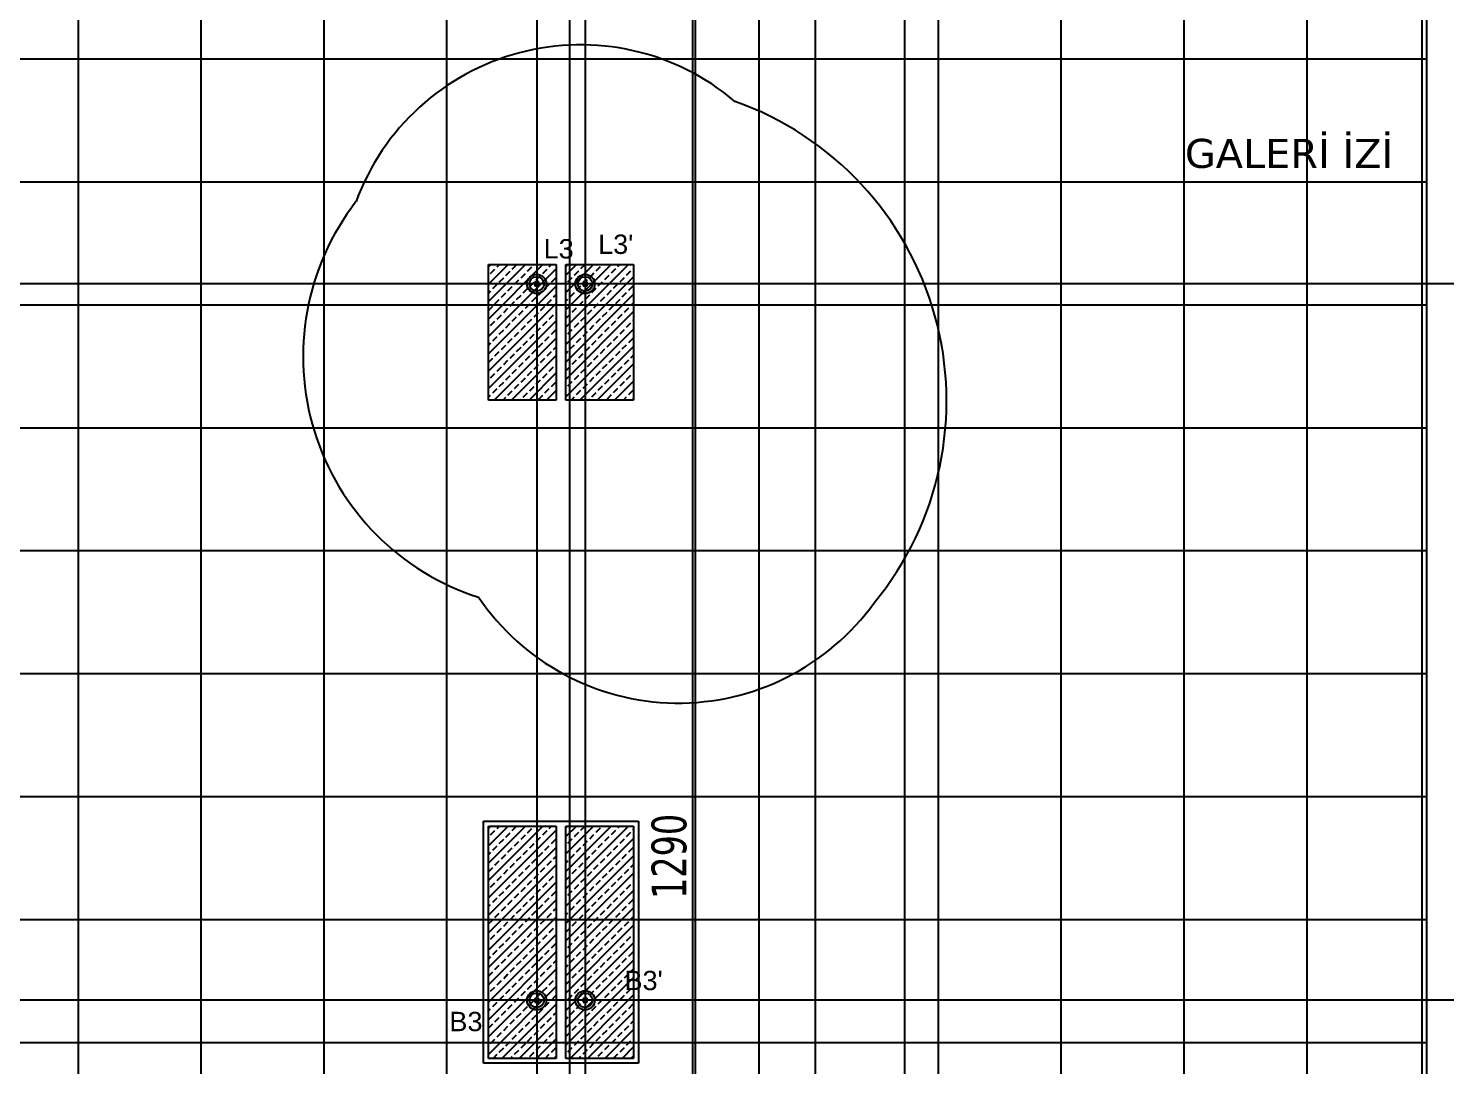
# Model space of a CAD drawing. Header units: millimetres. Extents: x 43168.9 to 43194.6, y -25545.1 to -25543.4.
# Drawn here: x 43171.6763 to 43171.8228, y -25543.9907 to -25543.8835 of the extents above; entities that cross this region are included whole.
import ezdxf
from ezdxf.enums import TextEntityAlignment as Align

# ---------------------------------------------------------------- set-up
doc = ezdxf.new("R2010")
doc.units = ezdxf.units.MM
doc.header["$LTSCALE"] = 200
for name, pattern in [('DASHDOT', [1, 0.5, -0.25, 0, -0.25]), ('DASHDOT2', [0.5, 0.25, -0.125, 0, -0.125]), ('DOT2', [0.125, 0, -0.125])]:
    doc.linetypes.add(name, pattern=pattern)
for name, color, linetype in [('aks_sgh', 5, 'DASHDOT2'), ('duv_sgh', 4, 'Continuous'), ('izd.tas.ust_sgh', 213, 'DOT2'), ('kesitcizgisi_sgh', 22, 'Continuous'), ('kolon-b.a_sgh', 6, 'Continuous'), ('olcuic_sgh', 183, 'Continuous'), ('siva_sgh', 145, 'Continuous'), ('tarama-betonarme_sgh', 223, 'Continuous'), ('tarama-zemin_sgh', 197, 'Continuous'), ('yazi-merdi_sgh', 9, 'Continuous')]:
    doc.layers.add(name, color=color, linetype=linetype)
doc.styles.add('1-200', font='arial.ttf', dxfattribs={"height": 60})
doc.styles.add('dim', font='VERDANA.TTF', dxfattribs={"width": 0.7})
doc.styles.add('text1', font='VERDANA.TTF')

msp = doc.modelspace()

# ---------------------------------------------------------------- hatches: boundary and pattern name
h = msp.add_hatch(color=256)
edge = h.paths.add_edge_path()
edge.add_arc((43171.72888, -25543.90991), 0.001, 0, 360)
edge = h.paths.add_edge_path(flags=16)
edge.add_arc((43171.72888, -25543.90991), 0.00075, 0, 360)
h = msp.add_hatch(color=256)
edge = h.paths.add_edge_path()
edge.add_arc((43171.73388, -25543.90991), 0.001, 0, 360)
edge = h.paths.add_edge_path(flags=16)
edge.add_arc((43171.73388, -25543.90991), 0.00075, 0, 360)
h = msp.add_hatch(color=256)
edge = h.paths.add_edge_path()
edge.add_arc((43171.72888, -25543.98392), 0.001, 0, 360)
edge = h.paths.add_edge_path(flags=16)
edge.add_arc((43171.72888, -25543.98392), 0.00075, 0, 360)
h = msp.add_hatch(color=256)
edge = h.paths.add_edge_path()
edge.add_arc((43171.73388, -25543.98392), 0.001, 0, 360)
edge = h.paths.add_edge_path(flags=16)
edge.add_arc((43171.73388, -25543.98392), 0.00075, 0, 360)

# ---------------------------------------------------------------- linework, layer by layer
for p, q in [((43171.7102, -25543.90141), (43171.7102, -25543.90141)), ((43171.72287, -25543.94228), (43171.72287, -25543.94228)), ((43171.76376, -25543.94285), (43171.76376, -25543.94285))]:
    msp.add_line(p, q)
at = {"color": 0, "linetype": 'ByBlock', "lineweight": -2}
for p, q in [((43171.72908, -25543.90971), (43171.72868, -25543.90971)), ((43171.72868, -25543.90971), (43171.72868, -25543.91011)), ((43171.72868, -25543.91011), (43171.72908, -25543.91011)), ((43171.72895, -25543.90984), (43171.72881, -25543.90998)), ((43171.72895, -25543.90998), (43171.72881, -25543.90984)), ((43171.72908, -25543.91011), (43171.72908, -25543.90971)), ((43171.73408, -25543.90971), (43171.73368, -25543.90971)), ((43171.73368, -25543.90971), (43171.73368, -25543.91011)), ((43171.73368, -25543.91011), (43171.73408, -25543.91011)), ((43171.73395, -25543.90984), (43171.73381, -25543.90998)), ((43171.73395, -25543.90998), (43171.73381, -25543.90984)), ((43171.73408, -25543.91011), (43171.73408, -25543.90971)), ((43171.72908, -25543.98372), (43171.72868, -25543.98372)), ((43171.72868, -25543.98372), (43171.72868, -25543.98412)), ((43171.72868, -25543.98412), (43171.72908, -25543.98412)), ((43171.72895, -25543.98385), (43171.72881, -25543.98399)), ((43171.72895, -25543.98399), (43171.72881, -25543.98385)), ((43171.72908, -25543.98412), (43171.72908, -25543.98372)), ((43171.73408, -25543.98372), (43171.73368, -25543.98372)), ((43171.73368, -25543.98372), (43171.73368, -25543.98412)), ((43171.73368, -25543.98412), (43171.73408, -25543.98412)), ((43171.73395, -25543.98385), (43171.73381, -25543.98399)), ((43171.73395, -25543.98399), (43171.73381, -25543.98385)), ((43171.73408, -25543.98412), (43171.73408, -25543.98372))]:
    msp.add_line(p, q, dxfattribs=at)
at = {"color": 0, "linetype": 'Continuous', "lineweight": -2}
for centre, radius in [((43171.72888, -25543.90991), 0.001), ((43171.72888, -25543.90991), 0.00075), ((43171.73388, -25543.90991), 0.001), ((43171.73388, -25543.90991), 0.00075), ((43171.72888, -25543.98392), 0.001), ((43171.72888, -25543.98392), 0.00075), ((43171.73388, -25543.98392), 0.001), ((43171.73388, -25543.98392), 0.00075)]:
    msp.add_circle(centre, radius, dxfattribs=at)
for centre, radius, start, end in [((43171.73341, -25543.90994), 0.02473, 49.8186, 159.8186), ((43171.73842, -25543.92199), 0.03282, 320.5322, 70.5322), ((43171.73084, -25543.91741), 0.02612, 142.225, 252.225), ((43171.74351, -25543.92825), 0.02496, 214.1935, 324.1935)]:
    msp.add_arc(centre, radius, start, end)
at = {"layer": 'aks_sgh'}
for p, q in [((43171.72888, -25543.74092), (43171.72888, -25544.60992)), ((43171.73388, -25543.74092), (43171.73388, -25544.60992)), ((43171.76688, -25543.74092), (43171.76688, -25544.60992)), ((43172.26688, -25543.90991), (43171.46488, -25543.90991)), ((43172.26688, -25543.98392), (43171.46488, -25543.98392))]:
    msp.add_line(p, q, dxfattribs=at)
at = {"layer": 'duv_sgh'}
msp.add_line((43171.82088, -25544.46492), (43171.82088, -25543.83992), dxfattribs=at)
at = {"layer": 'izd.tas.ust_sgh'}
msp.add_line((43171.54888, -25543.89792), (43172.18288, -25543.89792), dxfattribs=at)
at = {"layer": 'kesitcizgisi_sgh', "linetype": 'DASHDOT'}
msp.add_line((43171.75188, -25544.61379), (43171.75188, -25543.80816), dxfattribs=at)
at = {"layer": 'kolon-b.a_sgh'}
for p, q in [((43171.72388, -25543.90791), (43171.73088, -25543.90791)), ((43171.72388, -25543.92191), (43171.72388, -25543.90791)), ((43171.73088, -25543.90791), (43171.73088, -25543.92191)), ((43171.73188, -25543.90791), (43171.73888, -25543.90791)), ((43171.73188, -25543.92191), (43171.73188, -25543.90791)), ((43171.73888, -25543.90791), (43171.73888, -25543.92191)), ((43171.73088, -25543.92191), (43171.72388, -25543.92191)), ((43171.73888, -25543.92191), (43171.73188, -25543.92191)), ((43171.72388, -25543.96592), (43171.73088, -25543.96592)), ((43171.72388, -25543.98992), (43171.72388, -25543.96592)), ((43171.73088, -25543.96592), (43171.73088, -25543.98992)), ((43171.73188, -25543.96592), (43171.73888, -25543.96592)), ((43171.73188, -25543.98992), (43171.73188, -25543.96592)), ((43171.73888, -25543.96592), (43171.73888, -25543.98992)), ((43171.73088, -25543.98992), (43171.72388, -25543.98992)), ((43171.73888, -25543.98992), (43171.73188, -25543.98992))]:
    msp.add_line(p, q, dxfattribs=at)
at = {"layer": 'olcuic_sgh'}
msp.add_line((43171.74525, -25543.83967), (43171.74525, -25544.09817), dxfattribs=at)
at = {"layer": 'siva_sgh'}
for p, q in [((43171.82038, -25543.83992), (43171.82038, -25544.46492)), ((43171.72338, -25543.96542), (43171.73138, -25543.96542)), ((43171.72338, -25543.99042), (43171.72338, -25543.96542)), ((43171.73138, -25543.96542), (43171.73138, -25543.96542)), ((43171.73138, -25543.96542), (43171.73938, -25543.96542)), ((43171.73938, -25543.96542), (43171.73938, -25543.99042)), ((43171.73938, -25543.99042), (43171.72338, -25543.99042))]:
    msp.add_line(p, q, dxfattribs=at)
at = {"layer": 'tarama-betonarme_sgh'}
for p, q in [((43171.72388, -25543.90815), (43171.72412, -25543.90791)), ((43171.72388, -25543.90995), (43171.72592, -25543.90791)), ((43171.72388, -25543.91174), (43171.72771, -25543.90791)), ((43171.72388, -25543.91354), (43171.72951, -25543.90791)), ((43171.72478, -25543.90815), (43171.72502, -25543.90791)), ((43171.72635, -25543.90837), (43171.7268, -25543.90792)), ((43171.72792, -25543.9086), (43171.72837, -25543.90815)), ((43171.7286, -25543.90792), (43171.72861, -25543.90791)), ((43171.73017, -25543.90815), (43171.73041, -25543.90791)), ((43171.73188, -25543.909), (43171.73297, -25543.90791)), ((43171.73188, -25543.91079), (43171.73476, -25543.90791)), ((43171.73188, -25543.91259), (43171.73656, -25543.90791)), ((43171.73188, -25543.91439), (43171.73836, -25543.90791)), ((43171.73188, -25543.9081), (43171.73207, -25543.90791)), ((43171.73345, -25543.90833), (43171.73387, -25543.90791)), ((43171.73502, -25543.90855), (43171.73547, -25543.9081)), ((43171.73726, -25543.9081), (43171.73746, -25543.90791)), ((43171.72388, -25543.91534), (43171.73088, -25543.90834)), ((43171.72388, -25543.90905), (43171.72388, -25543.90904)), ((43171.72411, -25543.90882), (43171.72456, -25543.90837)), ((43171.72501, -25543.90972), (43171.72546, -25543.90927)), ((43171.72568, -25543.90904), (43171.72613, -25543.9086)), ((43171.72658, -25543.90994), (43171.72703, -25543.90949)), ((43171.72725, -25543.90927), (43171.7277, -25543.90882)), ((43171.72882, -25543.90949), (43171.72927, -25543.90904)), ((43171.7295, -25543.90882), (43171.72995, -25543.90837)), ((43171.73039, -25543.90972), (43171.73084, -25543.90927)), ((43171.73188, -25543.91618), (43171.73888, -25543.90918)), ((43171.7321, -25543.90968), (43171.73255, -25543.90923)), ((43171.73277, -25543.909), (43171.73322, -25543.90855)), ((43171.73367, -25543.9099), (43171.73412, -25543.90945)), ((43171.73435, -25543.90923), (43171.73479, -25543.90878)), ((43171.73592, -25543.90945), (43171.73637, -25543.909)), ((43171.73659, -25543.90878), (43171.73704, -25543.90833)), ((43171.73749, -25543.90968), (43171.73794, -25543.90923)), ((43171.73816, -25543.909), (43171.73861, -25543.90855)), ((43171.73884, -25543.90833), (43171.73888, -25543.90828)), ((43171.72388, -25543.91713), (43171.73088, -25543.91013)), ((43171.72388, -25543.91085), (43171.72411, -25543.91062)), ((43171.72433, -25543.91039), (43171.72478, -25543.90994)), ((43171.72523, -25543.91129), (43171.72568, -25543.91084)), ((43171.7259, -25543.91062), (43171.72635, -25543.91017)), ((43171.7268, -25543.91151), (43171.72725, -25543.91107)), ((43171.72748, -25543.91084), (43171.72792, -25543.91039)), ((43171.72815, -25543.91017), (43171.7286, -25543.90972)), ((43171.72905, -25543.91107), (43171.7295, -25543.91062)), ((43171.72972, -25543.91039), (43171.73017, -25543.90994)), ((43171.73062, -25543.91129), (43171.73088, -25543.91103)), ((43171.73188, -25543.91798), (43171.73888, -25543.91098)), ((43171.73233, -25543.91125), (43171.73277, -25543.9108)), ((43171.733, -25543.91057), (43171.73345, -25543.91012)), ((43171.7339, -25543.91147), (43171.73435, -25543.91102)), ((43171.73457, -25543.9108), (43171.73502, -25543.91035)), ((43171.73524, -25543.91012), (43171.73569, -25543.90968)), ((43171.73614, -25543.91102), (43171.73659, -25543.91057)), ((43171.73682, -25543.91035), (43171.73726, -25543.9099)), ((43171.73771, -25543.91125), (43171.73816, -25543.9108)), ((43171.73839, -25543.91057), (43171.73884, -25543.91012)), ((43171.72388, -25543.91893), (43171.73088, -25543.91193)), ((43171.72388, -25543.91264), (43171.72433, -25543.91219)), ((43171.72456, -25543.91196), (43171.72501, -25543.91151)), ((43171.72546, -25543.91286), (43171.7259, -25543.91241)), ((43171.72613, -25543.91219), (43171.72658, -25543.91174)), ((43171.7277, -25543.91241), (43171.72815, -25543.91196)), ((43171.72837, -25543.91174), (43171.72882, -25543.91129)), ((43171.72927, -25543.91264), (43171.72972, -25543.91219)), ((43171.72995, -25543.91196), (43171.73039, -25543.91151)), ((43171.73188, -25543.91169), (43171.7321, -25543.91147)), ((43171.73255, -25543.91282), (43171.733, -25543.91237)), ((43171.73322, -25543.91214), (43171.73367, -25543.9117)), ((43171.73412, -25543.91304), (43171.73457, -25543.91259)), ((43171.73479, -25543.91237), (43171.73524, -25543.91192)), ((43171.73547, -25543.9117), (43171.73592, -25543.91125)), ((43171.73637, -25543.91259), (43171.73682, -25543.91214)), ((43171.73704, -25543.91192), (43171.73749, -25543.91147)), ((43171.73794, -25543.91282), (43171.73839, -25543.91237)), ((43171.73861, -25543.91214), (43171.73888, -25543.91188)), ((43171.72388, -25543.92072), (43171.73088, -25543.91372)), ((43171.72411, -25543.91421), (43171.72456, -25543.91376)), ((43171.72478, -25543.91354), (43171.72523, -25543.91309)), ((43171.72568, -25543.91443), (43171.72613, -25543.91398)), ((43171.72635, -25543.91376), (43171.7268, -25543.91331)), ((43171.72703, -25543.91309), (43171.72748, -25543.91264)), ((43171.72792, -25543.91398), (43171.72837, -25543.91354)), ((43171.7286, -25543.91331), (43171.72905, -25543.91286)), ((43171.7295, -25543.91421), (43171.72995, -25543.91376)), ((43171.73017, -25543.91354), (43171.73062, -25543.91309)), ((43171.73084, -25543.91286), (43171.73088, -25543.91283)), ((43171.73188, -25543.91977), (43171.73888, -25543.91277)), ((43171.73188, -25543.91349), (43171.73233, -25543.91304)), ((43171.73277, -25543.91439), (43171.73322, -25543.91394)), ((43171.73345, -25543.91372), (43171.7339, -25543.91327)), ((43171.73502, -25543.91394), (43171.73547, -25543.91349)), ((43171.73569, -25543.91327), (43171.73614, -25543.91282)), ((43171.73659, -25543.91417), (43171.73704, -25543.91372)), ((43171.73726, -25543.91349), (43171.73771, -25543.91304)), ((43171.73816, -25543.91439), (43171.73861, -25543.91394)), ((43171.73884, -25543.91372), (43171.73888, -25543.91367)), ((43171.72388, -25543.91444), (43171.72388, -25543.91443)), ((43171.72433, -25543.91578), (43171.72478, -25543.91533)), ((43171.72449, -25543.92191), (43171.73088, -25543.91552)), ((43171.72501, -25543.91511), (43171.72546, -25543.91466)), ((43171.72658, -25543.91533), (43171.72703, -25543.91488)), ((43171.72725, -25543.91466), (43171.7277, -25543.91421)), ((43171.72815, -25543.91556), (43171.7286, -25543.91511)), ((43171.72882, -25543.91488), (43171.72927, -25543.91443)), ((43171.72972, -25543.91578), (43171.73017, -25543.91533)), ((43171.73039, -25543.91511), (43171.73084, -25543.91466)), ((43171.73188, -25543.92157), (43171.73888, -25543.91457)), ((43171.7321, -25543.91506), (43171.73255, -25543.91461)), ((43171.733, -25543.91596), (43171.73345, -25543.91551)), ((43171.73367, -25543.91529), (43171.73412, -25543.91484)), ((43171.73435, -25543.91461), (43171.73479, -25543.91417)), ((43171.73524, -25543.91551), (43171.73569, -25543.91506)), ((43171.73592, -25543.91484), (43171.73637, -25543.91439)), ((43171.73682, -25543.91574), (43171.73726, -25543.91529)), ((43171.73749, -25543.91506), (43171.73794, -25543.91461)), ((43171.73839, -25543.91596), (43171.73884, -25543.91551)), ((43171.72388, -25543.91623), (43171.72411, -25543.916)), ((43171.72456, -25543.91735), (43171.72501, -25543.9169)), ((43171.72523, -25543.91668), (43171.72568, -25543.91623)), ((43171.7259, -25543.916), (43171.72635, -25543.91556)), ((43171.7268, -25543.9169), (43171.72725, -25543.91645)), ((43171.72748, -25543.91623), (43171.72792, -25543.91578)), ((43171.72837, -25543.91713), (43171.72882, -25543.91668)), ((43171.72905, -25543.91645), (43171.7295, -25543.916)), ((43171.72995, -25543.91735), (43171.73039, -25543.9169)), ((43171.73062, -25543.91668), (43171.73088, -25543.91642)), ((43171.73188, -25543.91708), (43171.7321, -25543.91686)), ((43171.73233, -25543.91663), (43171.73277, -25543.91619)), ((43171.73334, -25543.92191), (43171.73888, -25543.91637)), ((43171.7339, -25543.91686), (43171.73435, -25543.91641)), ((43171.73457, -25543.91619), (43171.73502, -25543.91574)), ((43171.73547, -25543.91708), (43171.73592, -25543.91663)), ((43171.73614, -25543.91641), (43171.73659, -25543.91596)), ((43171.73704, -25543.91731), (43171.73749, -25543.91686)), ((43171.73771, -25543.91663), (43171.73816, -25543.91619)), ((43171.72388, -25543.91803), (43171.72433, -25543.91758)), ((43171.72546, -25543.91825), (43171.7259, -25543.9178)), ((43171.72613, -25543.91758), (43171.72658, -25543.91713)), ((43171.72628, -25543.92191), (43171.73088, -25543.91732)), ((43171.72703, -25543.91847), (43171.72748, -25543.91803)), ((43171.7277, -25543.9178), (43171.72815, -25543.91735)), ((43171.7286, -25543.9187), (43171.72905, -25543.91825)), ((43171.72927, -25543.91803), (43171.72972, -25543.91758)), ((43171.73084, -25543.91825), (43171.73088, -25543.91821)), ((43171.73188, -25543.91888), (43171.73233, -25543.91843)), ((43171.73255, -25543.91821), (43171.733, -25543.91776)), ((43171.73322, -25543.91753), (43171.73367, -25543.91708)), ((43171.73412, -25543.91843), (43171.73457, -25543.91798)), ((43171.73479, -25543.91776), (43171.73524, -25543.91731)), ((43171.73513, -25543.92191), (43171.73888, -25543.91816)), ((43171.73569, -25543.91866), (43171.73614, -25543.91821)), ((43171.73637, -25543.91798), (43171.73682, -25543.91753)), ((43171.73726, -25543.91888), (43171.73771, -25543.91843)), ((43171.73794, -25543.91821), (43171.73839, -25543.91776)), ((43171.73861, -25543.91753), (43171.73888, -25543.91727)), ((43171.72388, -25543.91983), (43171.72388, -25543.91982)), ((43171.72411, -25543.9196), (43171.72456, -25543.91915)), ((43171.72478, -25543.91892), (43171.72523, -25543.91847)), ((43171.72568, -25543.91982), (43171.72613, -25543.91937)), ((43171.72635, -25543.91915), (43171.7268, -25543.9187)), ((43171.72725, -25543.92005), (43171.7277, -25543.9196)), ((43171.72792, -25543.91937), (43171.72837, -25543.91892)), ((43171.72808, -25543.92191), (43171.73088, -25543.91911)), ((43171.72882, -25543.92027), (43171.72927, -25543.91982)), ((43171.7295, -25543.9196), (43171.72995, -25543.91915)), ((43171.73017, -25543.91892), (43171.73062, -25543.91847)), ((43171.73277, -25543.91978), (43171.73322, -25543.91933)), ((43171.73345, -25543.9191), (43171.7339, -25543.91866)), ((43171.73435, -25543.92), (43171.73479, -25543.91955)), ((43171.73502, -25543.91933), (43171.73547, -25543.91888)), ((43171.73592, -25543.92023), (43171.73637, -25543.91978)), ((43171.73659, -25543.91955), (43171.73704, -25543.9191)), ((43171.73816, -25543.91978), (43171.73861, -25543.91933)), ((43171.73884, -25543.9191), (43171.73888, -25543.91906)), ((43171.72433, -25543.92117), (43171.72478, -25543.92072)), ((43171.72501, -25543.92049), (43171.72546, -25543.92005)), ((43171.7259, -25543.92139), (43171.72635, -25543.92094)), ((43171.72658, -25543.92072), (43171.72703, -25543.92027)), ((43171.72748, -25543.92162), (43171.72792, -25543.92117)), ((43171.72815, -25543.92094), (43171.7286, -25543.92049)), ((43171.72972, -25543.92117), (43171.73017, -25543.92072)), ((43171.72988, -25543.92191), (43171.73088, -25543.92091)), ((43171.73039, -25543.92049), (43171.73084, -25543.92005)), ((43171.7321, -25543.92045), (43171.73255, -25543.92)), ((43171.733, -25543.92135), (43171.73345, -25543.9209)), ((43171.73367, -25543.92068), (43171.73412, -25543.92023)), ((43171.73457, -25543.92157), (43171.73502, -25543.92112)), ((43171.73524, -25543.9209), (43171.73569, -25543.92045)), ((43171.73614, -25543.9218), (43171.73659, -25543.92135)), ((43171.73682, -25543.92112), (43171.73726, -25543.92068)), ((43171.73693, -25543.92191), (43171.73888, -25543.91996)), ((43171.73749, -25543.92045), (43171.73794, -25543.92)), ((43171.73839, -25543.92135), (43171.73884, -25543.9209)), ((43171.72388, -25543.92162), (43171.72411, -25543.92139)), ((43171.72539, -25543.92191), (43171.72568, -25543.92162)), ((43171.72718, -25543.92191), (43171.72725, -25543.92184)), ((43171.72905, -25543.92184), (43171.7295, -25543.92139)), ((43171.73078, -25543.92191), (43171.73088, -25543.92181)), ((43171.73244, -25543.92191), (43171.73277, -25543.92157)), ((43171.73423, -25543.92191), (43171.73435, -25543.9218)), ((43171.73783, -25543.92191), (43171.73816, -25543.92157)), ((43171.73872, -25543.92191), (43171.73888, -25543.92176)), ((43171.72388, -25543.96616), (43171.72412, -25543.96592)), ((43171.72388, -25543.96796), (43171.72592, -25543.96592)), ((43171.72388, -25543.96975), (43171.72771, -25543.96592)), ((43171.72388, -25543.97155), (43171.72951, -25543.96592)), ((43171.72388, -25543.97335), (43171.73088, -25543.96635)), ((43171.72411, -25543.96683), (43171.72456, -25543.96638)), ((43171.72478, -25543.96616), (43171.72502, -25543.96592)), ((43171.72568, -25543.96705), (43171.72613, -25543.96661)), ((43171.72635, -25543.96638), (43171.7268, -25543.96593)), ((43171.72792, -25543.96661), (43171.72837, -25543.96616)), ((43171.7286, -25543.96593), (43171.72861, -25543.96592)), ((43171.7295, -25543.96683), (43171.72995, -25543.96638)), ((43171.73017, -25543.96616), (43171.73041, -25543.96592)), ((43171.73188, -25543.96701), (43171.73297, -25543.96592)), ((43171.73188, -25543.9688), (43171.73476, -25543.96592)), ((43171.73188, -25543.9706), (43171.73656, -25543.96592)), ((43171.73188, -25543.9724), (43171.73836, -25543.96592)), ((43171.73188, -25543.96611), (43171.73207, -25543.96592)), ((43171.73277, -25543.96701), (43171.73322, -25543.96656)), ((43171.73345, -25543.96634), (43171.73387, -25543.96592)), ((43171.73435, -25543.96724), (43171.73479, -25543.96679)), ((43171.73502, -25543.96656), (43171.73547, -25543.96611)), ((43171.73659, -25543.96679), (43171.73704, -25543.96634)), ((43171.73726, -25543.96611), (43171.73746, -25543.96592)), ((43171.73816, -25543.96701), (43171.73861, -25543.96656)), ((43171.73884, -25543.96634), (43171.73888, -25543.96629)), ((43171.72388, -25543.96706), (43171.72388, -25543.96705)), ((43171.72388, -25543.97514), (43171.73088, -25543.96814)), ((43171.72433, -25543.9684), (43171.72478, -25543.96795)), ((43171.72501, -25543.96773), (43171.72546, -25543.96728)), ((43171.7259, -25543.96863), (43171.72635, -25543.96818)), ((43171.72658, -25543.96795), (43171.72703, -25543.9675)), ((43171.72725, -25543.96728), (43171.7277, -25543.96683)), ((43171.72815, -25543.96818), (43171.7286, -25543.96773)), ((43171.72882, -25543.9675), (43171.72927, -25543.96705)), ((43171.72972, -25543.9684), (43171.73017, -25543.96795)), ((43171.73039, -25543.96773), (43171.73084, -25543.96728)), ((43171.73188, -25543.97419), (43171.73888, -25543.96719)), ((43171.7321, -25543.96768), (43171.73255, -25543.96724)), ((43171.733, -25543.96858), (43171.73345, -25543.96813)), ((43171.73367, -25543.96791), (43171.73412, -25543.96746)), ((43171.73524, -25543.96813), (43171.73569, -25543.96768)), ((43171.73592, -25543.96746), (43171.73637, -25543.96701)), ((43171.73682, -25543.96836), (43171.73726, -25543.96791)), ((43171.73749, -25543.96768), (43171.73794, -25543.96724)), ((43171.73839, -25543.96858), (43171.73884, -25543.96813)), ((43171.72388, -25543.96885), (43171.72411, -25543.96863)), ((43171.72456, -25543.96997), (43171.72501, -25543.96952)), ((43171.72523, -25543.9693), (43171.72568, -25543.96885)), ((43171.7268, -25543.96952), (43171.72725, -25543.96907)), ((43171.72748, -25543.96885), (43171.72792, -25543.9684)), ((43171.72837, -25543.96975), (43171.72882, -25543.9693)), ((43171.72905, -25543.96907), (43171.7295, -25543.96863)), ((43171.72995, -25543.96997), (43171.73039, -25543.96952)), ((43171.73062, -25543.9693), (43171.73088, -25543.96904)), ((43171.73188, -25543.97599), (43171.73888, -25543.96899)), ((43171.73188, -25543.9697), (43171.7321, -25543.96948)), ((43171.73233, -25543.96926), (43171.73277, -25543.96881)), ((43171.73322, -25543.97015), (43171.73367, -25543.9697)), ((43171.7339, -25543.96948), (43171.73435, -25543.96903)), ((43171.73457, -25543.96881), (43171.73502, -25543.96836)), ((43171.73547, -25543.9697), (43171.73592, -25543.96926)), ((43171.73614, -25543.96903), (43171.73659, -25543.96858)), ((43171.73704, -25543.96993), (43171.73749, -25543.96948)), ((43171.73771, -25543.96926), (43171.73816, -25543.96881)), ((43171.72388, -25543.97694), (43171.73088, -25543.96994)), ((43171.72388, -25543.97065), (43171.72433, -25543.9702)), ((43171.72478, -25543.97154), (43171.72523, -25543.9711)), ((43171.72546, -25543.97087), (43171.7259, -25543.97042)), ((43171.72613, -25543.9702), (43171.72658, -25543.96975)), ((43171.72703, -25543.9711), (43171.72748, -25543.97065)), ((43171.7277, -25543.97042), (43171.72815, -25543.96997)), ((43171.7286, -25543.97132), (43171.72905, -25543.97087)), ((43171.72927, -25543.97065), (43171.72972, -25543.9702)), ((43171.73017, -25543.97154), (43171.73062, -25543.9711)), ((43171.73084, -25543.97087), (43171.73088, -25543.97084)), ((43171.73188, -25543.97778), (43171.73888, -25543.97078)), ((43171.73188, -25543.9715), (43171.73233, -25543.97105)), ((43171.73255, -25543.97083), (43171.733, -25543.97038)), ((43171.73412, -25543.97105), (43171.73457, -25543.9706)), ((43171.73479, -25543.97038), (43171.73524, -25543.96993)), ((43171.73569, -25543.97128), (43171.73614, -25543.97083)), ((43171.73637, -25543.9706), (43171.73682, -25543.97015)), ((43171.73726, -25543.9715), (43171.73771, -25543.97105)), ((43171.73794, -25543.97083), (43171.73839, -25543.97038)), ((43171.73861, -25543.97015), (43171.73888, -25543.96989)), ((43171.72388, -25543.97873), (43171.73088, -25543.97173)), ((43171.72388, -25543.97245), (43171.72388, -25543.97244)), ((43171.72411, -25543.97222), (43171.72456, -25543.97177)), ((43171.72568, -25543.97244), (43171.72613, -25543.97199)), ((43171.72635, -25543.97177), (43171.7268, -25543.97132)), ((43171.72725, -25543.97267), (43171.7277, -25543.97222)), ((43171.72792, -25543.97199), (43171.72837, -25543.97154)), ((43171.72882, -25543.97289), (43171.72927, -25543.97244)), ((43171.7295, -25543.97222), (43171.72995, -25543.97177)), ((43171.73188, -25543.97958), (43171.73888, -25543.97258)), ((43171.7321, -25543.97307), (43171.73255, -25543.97262)), ((43171.73277, -25543.9724), (43171.73322, -25543.97195)), ((43171.73345, -25543.97173), (43171.7339, -25543.97128)), ((43171.73435, -25543.97262), (43171.73479, -25543.97217)), ((43171.73502, -25543.97195), (43171.73547, -25543.9715)), ((43171.73592, -25543.97285), (43171.73637, -25543.9724)), ((43171.73659, -25543.97217), (43171.73704, -25543.97173)), ((43171.73749, -25543.97307), (43171.73794, -25543.97262)), ((43171.73816, -25543.9724), (43171.73861, -25543.97195)), ((43171.73884, -25543.97173), (43171.73888, -25543.97168)), ((43171.72388, -25543.98053), (43171.73088, -25543.97353)), ((43171.72388, -25543.97424), (43171.72411, -25543.97401)), ((43171.72433, -25543.97379), (43171.72478, -25543.97334)), ((43171.72501, -25543.97312), (43171.72546, -25543.97267)), ((43171.7259, -25543.97401), (43171.72635, -25543.97356)), ((43171.72658, -25543.97334), (43171.72703, -25543.97289)), ((43171.72748, -25543.97424), (43171.72792, -25543.97379)), ((43171.72815, -25543.97356), (43171.7286, -25543.97312)), ((43171.72905, -25543.97446), (43171.7295, -25543.97401)), ((43171.72972, -25543.97379), (43171.73017, -25543.97334)), ((43171.73039, -25543.97312), (43171.73084, -25543.97267)), ((43171.733, -25543.97397), (43171.73345, -25543.97352)), ((43171.73367, -25543.9733), (43171.73412, -25543.97285)), ((43171.73457, -25543.9742), (43171.73502, -25543.97375)), ((43171.73524, -25543.97352), (43171.73569, -25543.97307)), ((43171.73614, -25543.97442), (43171.73659, -25543.97397)), ((43171.73682, -25543.97375), (43171.73726, -25543.9733)), ((43171.73839, -25543.97397), (43171.73884, -25543.97352)), ((43171.72388, -25543.98233), (43171.73088, -25543.97533)), ((43171.72388, -25543.97603), (43171.72433, -25543.97559)), ((43171.72456, -25543.97536), (43171.72501, -25543.97491)), ((43171.72523, -25543.97469), (43171.72568, -25543.97424)), ((43171.72613, -25543.97559), (43171.72658, -25543.97514)), ((43171.7268, -25543.97491), (43171.72725, -25543.97446)), ((43171.7277, -25543.97581), (43171.72815, -25543.97536)), ((43171.72837, -25543.97514), (43171.72882, -25543.97469)), ((43171.72927, -25543.97603), (43171.72972, -25543.97559)), ((43171.72995, -25543.97536), (43171.73039, -25543.97491)), ((43171.73062, -25543.97469), (43171.73088, -25543.97443)), ((43171.73188, -25543.98138), (43171.73888, -25543.97438)), ((43171.73188, -25543.97509), (43171.7321, -25543.97487)), ((43171.73233, -25543.97464), (43171.73277, -25543.9742)), ((43171.73322, -25543.97554), (43171.73367, -25543.97509)), ((43171.7339, -25543.97487), (43171.73435, -25543.97442)), ((43171.73479, -25543.97577), (43171.73524, -25543.97532)), ((43171.73547, -25543.97509), (43171.73592, -25543.97464)), ((43171.73637, -25543.97599), (43171.73682, -25543.97554)), ((43171.73704, -25543.97532), (43171.73749, -25543.97487)), ((43171.73771, -25543.97464), (43171.73816, -25543.9742)), ((43171.73861, -25543.97554), (43171.73888, -25543.97527)), ((43171.72478, -25543.97693), (43171.72523, -25543.97648)), ((43171.72546, -25543.97626), (43171.7259, -25543.97581)), ((43171.72635, -25543.97716), (43171.7268, -25543.97671)), ((43171.72703, -25543.97648), (43171.72748, -25543.97603)), ((43171.72792, -25543.97738), (43171.72837, -25543.97693)), ((43171.7286, -25543.97671), (43171.72905, -25543.97626)), ((43171.73017, -25543.97693), (43171.73062, -25543.97648)), ((43171.73084, -25543.97626), (43171.73088, -25543.97622)), ((43171.73188, -25543.98317), (43171.73888, -25543.97617)), ((43171.73188, -25543.97689), (43171.73233, -25543.97644)), ((43171.73255, -25543.97622), (43171.733, -25543.97577)), ((43171.73345, -25543.97711), (43171.7339, -25543.97666)), ((43171.73412, -25543.97644), (43171.73457, -25543.97599)), ((43171.73502, -25543.97734), (43171.73547, -25543.97689)), ((43171.73569, -25543.97666), (43171.73614, -25543.97622)), ((43171.73726, -25543.97689), (43171.73771, -25543.97644)), ((43171.73794, -25543.97622), (43171.73839, -25543.97577)), ((43171.72388, -25543.98412), (43171.73088, -25543.97712)), ((43171.72388, -25543.97784), (43171.72388, -25543.97783)), ((43171.72411, -25543.97761), (43171.72456, -25543.97716)), ((43171.72501, -25543.9785), (43171.72546, -25543.97805)), ((43171.72568, -25543.97783), (43171.72613, -25543.97738)), ((43171.72658, -25543.97873), (43171.72703, -25543.97828)), ((43171.72725, -25543.97805), (43171.7277, -25543.97761)), ((43171.72815, -25543.97895), (43171.7286, -25543.9785)), ((43171.72882, -25543.97828), (43171.72927, -25543.97783)), ((43171.7295, -25543.97761), (43171.72995, -25543.97716)), ((43171.73039, -25543.9785), (43171.73084, -25543.97805)), ((43171.73188, -25543.98497), (43171.73888, -25543.97797)), ((43171.7321, -25543.97846), (43171.73255, -25543.97801)), ((43171.73277, -25543.97779), (43171.73322, -25543.97734)), ((43171.73367, -25543.97869), (43171.73412, -25543.97824)), ((43171.73435, -25543.97801), (43171.73479, -25543.97756)), ((43171.73524, -25543.97891), (43171.73569, -25543.97846)), ((43171.73592, -25543.97824), (43171.73637, -25543.97779)), ((43171.73659, -25543.97756), (43171.73704, -25543.97711)), ((43171.73749, -25543.97846), (43171.73794, -25543.97801)), ((43171.73816, -25543.97779), (43171.73861, -25543.97734)), ((43171.73884, -25543.97711), (43171.73888, -25543.97707)), ((43171.72388, -25543.98592), (43171.73088, -25543.97892)), ((43171.72388, -25543.97963), (43171.72411, -25543.9794)), ((43171.72433, -25543.97918), (43171.72478, -25543.97873)), ((43171.72523, -25543.98008), (43171.72568, -25543.97963)), ((43171.7259, -25543.9794), (43171.72635, -25543.97895)), ((43171.7268, -25543.9803), (43171.72725, -25543.97985)), ((43171.72748, -25543.97963), (43171.72792, -25543.97918)), ((43171.72905, -25543.97985), (43171.7295, -25543.9794)), ((43171.72972, -25543.97918), (43171.73017, -25543.97873)), ((43171.73062, -25543.98008), (43171.73088, -25543.97982)), ((43171.73188, -25543.98676), (43171.73888, -25543.97976)), ((43171.73233, -25543.98003), (43171.73277, -25543.97958)), ((43171.733, -25543.97936), (43171.73345, -25543.97891)), ((43171.7339, -25543.98026), (43171.73435, -25543.97981)), ((43171.73457, -25543.97958), (43171.73502, -25543.97913)), ((43171.73614, -25543.97981), (43171.73659, -25543.97936)), ((43171.73682, -25543.97913), (43171.73726, -25543.97869)), ((43171.73771, -25543.98003), (43171.73816, -25543.97958)), ((43171.73839, -25543.97936), (43171.73884, -25543.97891)), ((43171.72388, -25543.98771), (43171.73088, -25543.98071)), ((43171.72388, -25543.98142), (43171.72433, -25543.98097)), ((43171.72456, -25543.98075), (43171.72501, -25543.9803)), ((43171.72546, -25543.98165), (43171.7259, -25543.9812)), ((43171.72613, -25543.98097), (43171.72658, -25543.98052)), ((43171.72703, -25543.98187), (43171.72748, -25543.98142)), ((43171.7277, -25543.9812), (43171.72815, -25543.98075)), ((43171.72837, -25543.98052), (43171.72882, -25543.98008)), ((43171.72927, -25543.98142), (43171.72972, -25543.98097)), ((43171.72995, -25543.98075), (43171.73039, -25543.9803)), ((43171.73188, -25543.98048), (43171.7321, -25543.98026)), ((43171.73255, -25543.9816), (43171.733, -25543.98115)), ((43171.73322, -25543.98093), (43171.73367, -25543.98048)), ((43171.73412, -25543.98183), (43171.73457, -25543.98138)), ((43171.73479, -25543.98115), (43171.73524, -25543.98071)), ((43171.73547, -25543.98048), (43171.73592, -25543.98003)), ((43171.73637, -25543.98138), (43171.73682, -25543.98093)), ((43171.73704, -25543.98071), (43171.73749, -25543.98026)), ((43171.73794, -25543.9816), (43171.73839, -25543.98115)), ((43171.73861, -25543.98093), (43171.73888, -25543.98066)), ((43171.72388, -25543.98951), (43171.73088, -25543.98251)), ((43171.72411, -25543.98299), (43171.72456, -25543.98255)), ((43171.72478, -25543.98232), (43171.72523, -25543.98187)), ((43171.72568, -25543.98322), (43171.72613, -25543.98277)), ((43171.72635, -25543.98255), (43171.7268, -25543.9821)), ((43171.72792, -25543.98277), (43171.72837, -25543.98232)), ((43171.7286, -25543.9821), (43171.72905, -25543.98165)), ((43171.7295, -25543.98299), (43171.72995, -25543.98255)), ((43171.73017, -25543.98232), (43171.73062, -25543.98187)), ((43171.73084, -25543.98165), (43171.73088, -25543.98161)), ((43171.73188, -25543.98856), (43171.73888, -25543.98156)), ((43171.73188, -25543.98227), (43171.73233, -25543.98183)), ((43171.73277, -25543.98318), (43171.73322, -25543.98273)), ((43171.73345, -25543.9825), (43171.7339, -25543.98205)), ((43171.73502, -25543.98273), (43171.73547, -25543.98228)), ((43171.73569, -25543.98205), (43171.73614, -25543.9816)), ((43171.73659, -25543.98295), (43171.73704, -25543.9825)), ((43171.73726, -25543.98228), (43171.73771, -25543.98183)), ((43171.73816, -25543.98318), (43171.73861, -25543.98273)), ((43171.73884, -25543.9825), (43171.73888, -25543.98246)), ((43171.72388, -25543.98322), (43171.72388, -25543.98322)), ((43171.72433, -25543.98457), (43171.72478, -25543.98412)), ((43171.72501, -25543.98389), (43171.72546, -25543.98344)), ((43171.72527, -25543.98992), (43171.73088, -25543.98431)), ((43171.7259, -25543.98479), (43171.72635, -25543.98434)), ((43171.72658, -25543.98412), (43171.72703, -25543.98367)), ((43171.72725, -25543.98344), (43171.7277, -25543.98299)), ((43171.72815, -25543.98434), (43171.7286, -25543.98389)), ((43171.72882, -25543.98367), (43171.72927, -25543.98322)), ((43171.72972, -25543.98457), (43171.73017, -25543.98412)), ((43171.73039, -25543.98389), (43171.73084, -25543.98344)), ((43171.7321, -25543.98385), (43171.73255, -25543.9834)), ((43171.73232, -25543.98992), (43171.73888, -25543.98336)), ((43171.733, -25543.98475), (43171.73345, -25543.9843)), ((43171.73367, -25543.98407), (43171.73412, -25543.98362)), ((43171.73435, -25543.9834), (43171.73479, -25543.98295)), ((43171.73524, -25543.9843), (43171.73569, -25543.98385)), ((43171.73592, -25543.98362), (43171.73637, -25543.98318)), ((43171.73682, -25543.98452), (43171.73726, -25543.98407)), ((43171.73749, -25543.98385), (43171.73794, -25543.9834)), ((43171.73839, -25543.98475), (43171.73884, -25543.9843)), ((43171.72388, -25543.98502), (43171.72411, -25543.98479)), ((43171.72456, -25543.98614), (43171.72501, -25543.98569)), ((43171.72523, -25543.98546), (43171.72568, -25543.98501)), ((43171.7268, -25543.98569), (43171.72725, -25543.98524)), ((43171.72748, -25543.98501), (43171.72792, -25543.98457)), ((43171.72837, -25543.98591), (43171.72882, -25543.98546)), ((43171.72905, -25543.98524), (43171.7295, -25543.98479)), ((43171.72995, -25543.98614), (43171.73039, -25543.98569)), ((43171.73062, -25543.98546), (43171.73088, -25543.9852)), ((43171.73188, -25543.98587), (43171.7321, -25543.98564)), ((43171.73233, -25543.98542), (43171.73277, -25543.98497)), ((43171.7339, -25543.98564), (43171.73435, -25543.9852)), ((43171.73411, -25543.98992), (43171.73888, -25543.98515)), ((43171.73457, -25543.98497), (43171.73502, -25543.98452)), ((43171.73547, -25543.98587), (43171.73592, -25543.98542)), ((43171.73614, -25543.9852), (43171.73659, -25543.98475)), ((43171.73704, -25543.98609), (43171.73749, -25543.98564)), ((43171.73771, -25543.98542), (43171.73816, -25543.98497)), ((43171.72388, -25543.98681), (43171.72433, -25543.98636)), ((43171.72478, -25543.98771), (43171.72523, -25543.98726)), ((43171.72546, -25543.98704), (43171.7259, -25543.98659)), ((43171.72613, -25543.98636), (43171.72658, -25543.98591)), ((43171.72703, -25543.98726), (43171.72748, -25543.98681)), ((43171.72706, -25543.98992), (43171.73088, -25543.9861)), ((43171.7277, -25543.98659), (43171.72815, -25543.98614)), ((43171.7286, -25543.98748), (43171.72905, -25543.98704)), ((43171.72927, -25543.98681), (43171.72972, -25543.98636)), ((43171.73017, -25543.98771), (43171.73062, -25543.98726)), ((43171.73084, -25543.98704), (43171.73088, -25543.987)), ((43171.73188, -25543.98766), (43171.73233, -25543.98722)), ((43171.73255, -25543.98699), (43171.733, -25543.98654)), ((43171.73322, -25543.98632), (43171.73367, -25543.98587)), ((43171.73412, -25543.98722), (43171.73457, -25543.98677)), ((43171.73479, -25543.98654), (43171.73524, -25543.98609)), ((43171.73569, -25543.98744), (43171.73614, -25543.98699)), ((43171.73591, -25543.98992), (43171.73888, -25543.98695)), ((43171.73637, -25543.98677), (43171.73682, -25543.98632)), ((43171.73726, -25543.98767), (43171.73771, -25543.98722)), ((43171.73794, -25543.98699), (43171.73839, -25543.98654)), ((43171.73861, -25543.98632), (43171.73888, -25543.98605)), ((43171.72388, -25543.98861), (43171.72388, -25543.98861)), ((43171.72411, -25543.98838), (43171.72456, -25543.98793)), ((43171.72568, -25543.98861), (43171.72613, -25543.98816)), ((43171.72635, -25543.98793), (43171.7268, -25543.98748)), ((43171.72725, -25543.98883), (43171.7277, -25543.98838)), ((43171.72792, -25543.98816), (43171.72837, -25543.98771)), ((43171.72882, -25543.98906), (43171.72927, -25543.98861)), ((43171.72886, -25543.98992), (43171.73088, -25543.9879)), ((43171.7295, -25543.98838), (43171.72995, -25543.98793)), ((43171.73277, -25543.98856), (43171.73322, -25543.98811)), ((43171.73345, -25543.98789), (43171.7339, -25543.98744)), ((43171.73435, -25543.98879), (43171.73479, -25543.98834)), ((43171.73502, -25543.98811), (43171.73547, -25543.98767)), ((43171.73592, -25543.98901), (43171.73637, -25543.98856)), ((43171.73659, -25543.98834), (43171.73704, -25543.98789)), ((43171.7377, -25543.98992), (43171.73888, -25543.98874)), ((43171.73816, -25543.98856), (43171.73861, -25543.98811)), ((43171.73884, -25543.98789), (43171.73888, -25543.98785)), ((43171.72437, -25543.98992), (43171.72478, -25543.9895)), ((43171.72501, -25543.98928), (43171.72546, -25543.98883)), ((43171.72616, -25543.98992), (43171.72635, -25543.98973)), ((43171.72658, -25543.9895), (43171.72703, -25543.98906)), ((43171.72815, -25543.98973), (43171.7286, -25543.98928)), ((43171.72976, -25543.98992), (43171.73017, -25543.9895)), ((43171.73039, -25543.98928), (43171.73084, -25543.98883)), ((43171.73065, -25543.98992), (43171.73088, -25543.98969)), ((43171.7321, -25543.98924), (43171.73255, -25543.98879)), ((43171.73321, -25543.98992), (43171.73345, -25543.98969)), ((43171.73367, -25543.98946), (43171.73412, -25543.98901)), ((43171.73501, -25543.98992), (43171.73502, -25543.98991)), ((43171.73524, -25543.98969), (43171.73569, -25543.98924)), ((43171.73682, -25543.98991), (43171.73726, -25543.98946)), ((43171.73749, -25543.98924), (43171.73794, -25543.98879)), ((43171.7386, -25543.98992), (43171.73884, -25543.98969))]:
    msp.add_line(p, q, dxfattribs=at)
at = {"layer": 'tarama-zemin_sgh'}
for p, q in [((43171.6815, -25544.46492), (43171.6815, -25543.83992)), ((43171.6942, -25544.46492), (43171.6942, -25543.83992)), ((43171.7069, -25544.46492), (43171.7069, -25543.83992)), ((43171.745, -25544.09792), (43171.745, -25543.83992)), ((43171.7577, -25544.09792), (43171.7577, -25543.83992)), ((43171.7704, -25544.09406), (43171.7704, -25543.83992)), ((43171.7831, -25544.16708), (43171.7831, -25543.83992)), ((43171.7958, -25544.46492), (43171.7958, -25543.83992)), ((43171.8085, -25544.46492), (43171.8085, -25543.83992)), ((43171.7196, -25544.46492), (43171.7196, -25543.84992)), ((43171.7323, -25544.09792), (43171.7323, -25543.84992)), ((43171.82088, -25543.8867), (43171.54588, -25543.8867)), ((43171.82088, -25543.8994), (43171.54888, -25543.8994)), ((43171.82088, -25543.9121), (43171.54888, -25543.9121)), ((43171.82088, -25543.9248), (43171.54888, -25543.9248)), ((43171.82088, -25543.9375), (43171.54888, -25543.9375)), ((43171.82088, -25543.9502), (43171.54888, -25543.9502)), ((43171.82088, -25543.9629), (43171.54888, -25543.9629)), ((43171.82088, -25543.9756), (43171.54888, -25543.9756)), ((43171.82088, -25543.9883), (43171.55788, -25543.9883))]:
    msp.add_line(p, q, dxfattribs=at)

# ---------------------------------------------------------------- texts
at = {"layer": 'aks_sgh', "style": '1-200'}
for s, p in [('L3', (43171.72959, -25543.90728)), ("L3'", (43171.73522, -25543.90681)), ("B3'", (43171.73795, -25543.98287)), ('B3', (43171.71985, -25543.98711))]:
    msp.add_text(s, height=0.002, rotation=0, dxfattribs=at).set_placement(p)
at = {"layer": 'olcuic_sgh', "color": 2, "style": 'dim', "width": 0.7}
msp.add_text('1290', height=0.0036, rotation=90, dxfattribs=at).set_placement((43171.74434, -25543.97345))
at = {"layer": 'yazi-merdi_sgh', "style": 'text1'}
msp.add_text('GALERİ İZİ', height=0.003, dxfattribs=at).set_placement((43171.8174, -25543.89792), align=Align.RIGHT)

doc.saveas('drawing.dxf')
